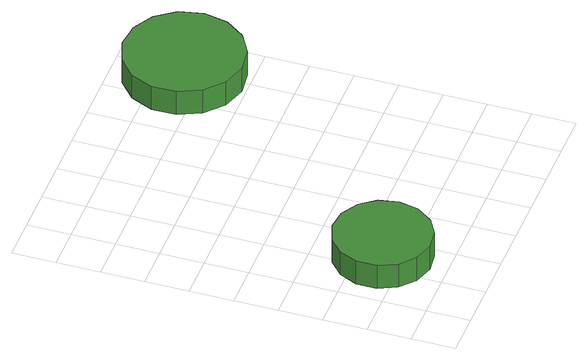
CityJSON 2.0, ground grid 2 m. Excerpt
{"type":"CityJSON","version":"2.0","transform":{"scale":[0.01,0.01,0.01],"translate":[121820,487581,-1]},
"CityObjects":{
"tree1":{"type":"SolitaryVegetationObject","attributes":{"function":"something"},"geometry":[{"type":"MultiSurface","lod":"1","boundaries":[[[0,1,2,3,4,5,6,7,8,9,10,11,12,13,14]],[[15,16,17,18,19,20,21,22,23,24,25,26,27,28,29]],[[0,29,28,1]],[[1,28,27,2]],[[2,27,26,3]],[[3,26,25,4]],[[4,25,24,5]],[[5,24,23,6]],[[6,23,22,7]],[[7,22,21,8]],[[8,21,20,9]],[[9,20,19,10]],[[10,19,18,11]],[[11,18,17,12]],[[12,17,16,13]],[[13,16,15,14]],[[14,15,29,0]]]}]},
"tree2":{"type":"SolitaryVegetationObject","attributes":{"function":"something"},"geometry":[{"type":"MultiSurface","lod":"1","boundaries":[[[30,31,32,33,34,35,36,37,38,39,40,41,42,43,44]],[[45,46,47,48,49,50,51,52,53,54,55,56,57,58,59]],[[30,59,58,31]],[[31,58,57,32]],[[32,57,56,33]],[[33,56,55,34]],[[34,55,54,35]],[[35,54,53,36]],[[36,53,52,37]],[[37,52,51,38]],[[38,51,50,39]],[[39,50,49,40]],[[40,49,48,41]],[[41,48,47,42]],[[42,47,46,43]],[[43,46,45,44]],[[44,45,59,30]]]}]}
},
"vertices":[
[516,298,183],[497,388,183],[443,462,183],[363,508,183],[272,518,183],[184,489,183],[116,428,183],[78,344,183],[78,251,183],[116,167,183],[184,106,183],[272,77,183],[363,87,183],[443,133,183],[497,207,183],[497,207,58],[443,133,58],[363,87,58],[272,77,58],[184,106,58],[116,167,58],[78,251,58],[78,344,58],[116,428,58],[184,489,58],[272,518,58],[363,508,58],[443,462,58],[497,388,58],[516,298,58],
[1357,1461,264],[1333,1571,264],[1267,1662,264],[1170,1718,264],[1057,1730,264],[950,1695,264],[866,1620,264],[820,1517,264],[820,1404,264],[866,1301,264],[950,1226,264],[1057,1191,264],[1170,1203,264],[1267,1259,264],[1333,1350,264],[1333,1350,137],[1267,1259,137],[1170,1203,137],[1057,1191,137],[950,1226,137],[866,1301,137],[820,1404,137],[820,1517,137],[866,1620,137],[950,1695,137],[1057,1730,137],[1170,1718,137],[1267,1662,137],[1333,1571,137],[1357,1461,137]
]}
